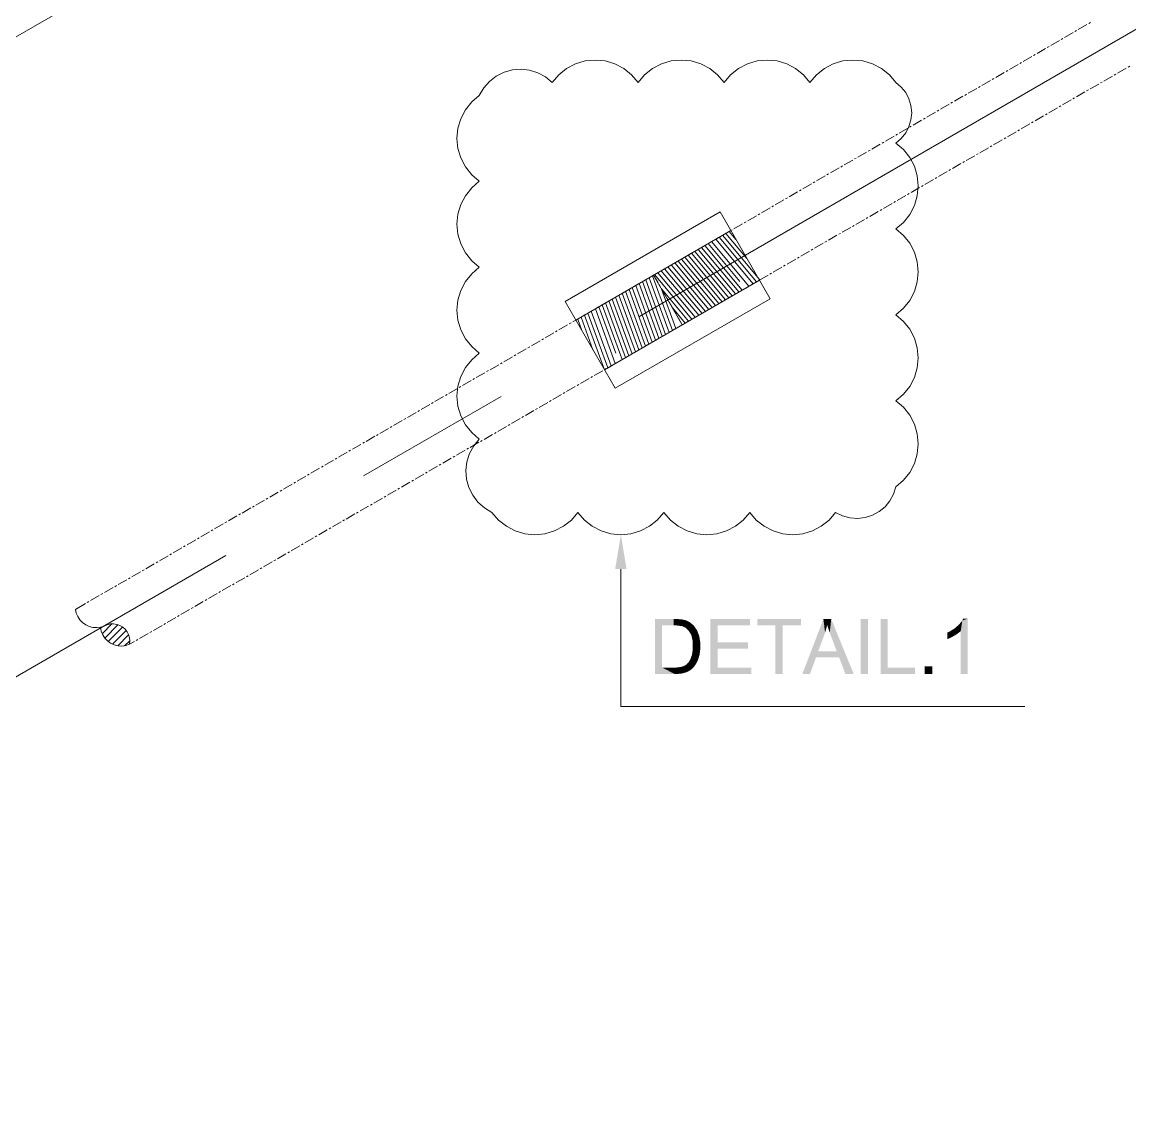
# Model space of a CAD drawing. Header units: millimetres. Extents: x 2 to 579, y 1 to 405.
# Drawn here: x 227.19 to 244.6, y 101.63 to 118.57 of the extents above; entities that cross this region are included whole.
import ezdxf

# ---------------------------------------------------------------- set-up
doc = ezdxf.new("R2010")
doc.units = ezdxf.units.MM
doc.linetypes.add('XKITLINE00', pattern=[0])
doc.layers.add('LinkedObject', color=7, linetype='Continuous', lineweight=0)

# ---------------------------------------------------------------- blocks, each defined once
blk = doc.blocks.new('*A4')
at = {"layer": 'LinkedObject'}
for color, points in [(6, [(236.689, 109.981), (236.509, 109.981), (236.599, 110.521)]), (7, [(237.133, 109.197), (237.247, 109.095), (237.133, 108.333)]), (7, [(237.429, 109.095), (237.133, 109.197), (237.43, 109.197)]), (7, [(237.247, 109.095), (237.133, 109.197), (237.429, 109.095)]), (7, [(237.43, 109.197), (237.48, 109.095), (237.429, 109.095)]), (7, [(237.481, 109.197), (237.48, 109.095), (237.43, 109.197)]), (7, [(237.481, 109.197), (237.554, 109.086), (237.48, 109.095)]), (7, [(237.558, 109.191), (237.554, 109.086), (237.481, 109.197)]), (7, [(237.584, 109.185), (237.554, 109.086), (237.558, 109.191)]), (7, [(237.584, 109.185), (237.577, 109.078), (237.554, 109.086)]), (7, [(237.577, 109.078), (237.584, 109.185), (237.608, 109.065)]), (7, [(237.684, 109.145), (237.584, 109.185), (237.621, 109.176)]), (7, [(237.711, 109.123), (237.584, 109.185), (237.684, 109.145)]), (7, [(237.662, 109.016), (237.584, 109.185), (237.711, 109.123)]), (7, [(237.608, 109.065), (237.584, 109.185), (237.662, 109.016)]), (7, [(238.12, 108.831), (238.006, 108.333), (238.006, 109.197)]), (7, [(238.12, 108.831), (238.006, 109.197), (238.12, 109.095)]), (7, [(238.63, 109.095), (238.006, 109.197), (238.63, 109.197)]), (7, [(238.12, 109.095), (238.006, 109.197), (238.63, 109.095)]), (7, [(238.743, 109.197), (239.028, 109.095), (238.743, 109.095)]), (7, [(239.142, 109.095), (239.028, 109.095), (238.743, 109.197)]), (7, [(239.142, 109.095), (238.743, 109.197), (239.428, 109.197)]), (7, [(239.142, 109.095), (239.428, 109.197), (239.428, 109.095)]), (7, [(239.782, 109.197), (239.794, 108.941), (239.451, 108.333)]), (7, [(239.794, 108.941), (239.782, 109.197), (239.808, 108.982)]), (7, [(239.808, 108.982), (239.782, 109.197), (239.832, 109.065)]), (7, [(239.832, 109.065), (239.782, 109.197), (239.84, 109.106)]), (7, [(239.905, 109.197), (239.84, 109.106), (239.782, 109.197)]), (7, [(239.84, 109.106), (239.905, 109.197), (239.851, 109.071)]), (7, [(239.851, 109.071), (239.905, 109.197), (239.881, 108.981)]), (7, [(239.881, 108.981), (239.905, 109.197), (239.902, 108.927)]), (7, [(239.902, 108.927), (239.905, 109.197), (239.992, 108.688)]), (7, [(239.992, 108.688), (239.905, 109.197), (240.028, 108.595)]), (7, [(240.028, 108.595), (239.905, 109.197), (240.258, 108.333)]), (7, [(240.483, 109.197), (240.369, 108.333), (240.369, 109.197)]), (7, [(240.483, 108.333), (240.369, 108.333), (240.483, 109.197)]), (7, [(240.794, 109.197), (240.68, 108.333), (240.68, 109.197)]), (7, [(240.794, 108.435), (240.68, 108.333), (240.794, 109.197)]), (7, [(241.964, 109.173), (241.94, 109.009), (241.917, 109.115)]), (7, [(241.94, 108.333), (241.964, 109.173), (242.047, 108.333)]), (7, [(241.94, 109.009), (241.964, 109.173), (241.94, 108.333)]), (7, [(242.047, 109.201), (241.964, 109.173), (241.978, 109.201)]), (7, [(242.047, 108.333), (241.964, 109.173), (242.047, 109.201)]), (7, [(237.133, 108.333), (237.247, 109.095), (237.247, 108.435)]), (7, [(237.711, 109.123), (237.685, 108.98), (237.662, 109.016)]), (7, [(237.745, 109.094), (237.685, 108.98), (237.711, 109.123)]), (7, [(237.796, 109.02), (237.685, 108.98), (237.745, 109.094)]), (7, [(237.685, 108.98), (237.796, 109.02), (237.707, 108.944)]), (7, [(237.707, 108.944), (237.796, 109.02), (237.813, 108.975)]), (7, [(237.813, 108.975), (237.729, 108.839), (237.707, 108.944)]), (7, [(237.83, 108.93), (237.729, 108.839), (237.813, 108.975)]), (7, [(239.028, 108.333), (239.142, 109.095), (239.142, 108.333)]), (7, [(239.028, 109.095), (239.142, 109.095), (239.028, 108.333)]), (7, [(241.773, 109.005), (241.809, 108.918), (241.729, 108.984)]), (7, [(241.729, 108.984), (241.809, 108.918), (241.729, 108.881)]), (7, [(241.871, 108.954), (241.773, 109.005), (241.851, 109.055)]), (7, [(241.809, 108.918), (241.773, 109.005), (241.84, 108.936)]), (7, [(241.84, 108.936), (241.773, 109.005), (241.871, 108.954)]), (7, [(241.884, 109.085), (241.94, 109.009), (241.851, 109.055)]), (7, [(241.851, 109.055), (241.94, 109.009), (241.871, 108.954)]), (7, [(241.871, 108.954), (241.94, 109.009), (241.921, 108.991)]), (7, [(241.94, 109.009), (241.884, 109.085), (241.917, 109.115)]), (7, [(237.847, 108.828), (237.729, 108.839), (237.83, 108.93)]), (7, [(237.847, 108.77), (237.729, 108.839), (237.847, 108.828)]), (7, [(237.729, 108.839), (237.847, 108.77), (237.729, 108.772)]), (7, [(238.12, 108.729), (238.006, 108.333), (238.12, 108.831)]), (7, [(238.598, 108.729), (238.12, 108.831), (238.598, 108.831)]), (7, [(238.12, 108.729), (238.12, 108.831), (238.598, 108.729)]), (7, [(239.451, 108.333), (239.794, 108.941), (239.698, 108.688)]), (7, [(241.729, 108.881), (241.809, 108.918), (241.753, 108.89)]), (7, [(237.824, 108.595), (237.706, 108.605), (237.718, 108.639)]), (7, [(237.729, 108.723), (237.847, 108.721), (237.718, 108.639)]), (7, [(237.718, 108.639), (237.847, 108.721), (237.824, 108.595)]), (7, [(237.847, 108.77), (237.729, 108.723), (237.729, 108.772)]), (7, [(237.847, 108.721), (237.729, 108.723), (237.847, 108.77)]), (7, [(237.824, 108.595), (237.847, 108.721), (237.835, 108.633)]), (7, [(238.12, 108.435), (238.006, 108.333), (238.12, 108.729)]), (7, [(239.666, 108.595), (239.451, 108.333), (239.698, 108.688)]), (7, [(239.698, 108.688), (240.028, 108.595), (239.666, 108.595)]), (7, [(239.992, 108.688), (240.028, 108.595), (239.698, 108.688)]), (7, [(237.583, 108.348), (237.474, 108.435), (237.541, 108.443)]), (7, [(237.566, 108.451), (237.583, 108.348), (237.541, 108.443)]), (7, [(237.59, 108.459), (237.583, 108.348), (237.566, 108.451)]), (7, [(237.583, 108.348), (237.59, 108.459), (237.613, 108.355)]), (7, [(237.686, 108.391), (237.59, 108.459), (237.629, 108.481)]), (7, [(237.665, 108.377), (237.59, 108.459), (237.686, 108.391)]), (7, [(237.613, 108.355), (237.59, 108.459), (237.665, 108.377)]), (7, [(237.643, 108.496), (237.708, 108.405), (237.629, 108.481)]), (7, [(237.629, 108.481), (237.708, 108.405), (237.686, 108.391)]), (7, [(237.765, 108.47), (237.643, 108.496), (237.663, 108.516)]), (7, [(237.747, 108.445), (237.643, 108.496), (237.765, 108.47)]), (7, [(237.708, 108.405), (237.643, 108.496), (237.747, 108.445)]), (7, [(237.663, 108.516), (237.824, 108.595), (237.765, 108.47)]), (7, [(237.695, 108.571), (237.824, 108.595), (237.663, 108.516)]), (7, [(237.706, 108.605), (237.824, 108.595), (237.695, 108.571)]), (7, [(237.765, 108.47), (237.824, 108.595), (237.783, 108.494)]), (7, [(237.783, 108.494), (237.824, 108.595), (237.812, 108.557)]), (7, [(239.451, 108.333), (239.666, 108.595), (239.571, 108.333)]), (7, [(240.028, 108.595), (240.258, 108.333), (240.128, 108.333)]), (7, [(241.493, 108.454), (241.372, 108.333), (241.372, 108.454)]), (7, [(241.493, 108.333), (241.372, 108.333), (241.493, 108.454)]), (7, [(237.247, 108.435), (237.444, 108.333), (237.133, 108.333)]), (7, [(237.432, 108.435), (237.444, 108.333), (237.247, 108.435)]), (7, [(237.432, 108.435), (237.484, 108.333), (237.444, 108.333)]), (7, [(237.474, 108.435), (237.484, 108.333), (237.432, 108.435)]), (7, [(237.553, 108.341), (237.474, 108.435), (237.583, 108.348)]), (7, [(237.484, 108.333), (237.474, 108.435), (237.553, 108.341)]), (7, [(238.006, 108.333), (238.12, 108.435), (238.65, 108.333)]), (7, [(238.65, 108.333), (238.12, 108.435), (238.65, 108.435)]), (7, [(240.68, 108.333), (240.794, 108.435), (241.219, 108.333)]), (7, [(241.219, 108.333), (240.794, 108.435), (241.219, 108.435)])]:
    blk.add_hatch(color=color, dxfattribs=at).paths.add_polyline_path(points, flags=17)
at = {"layer": 'LinkedObject', "color": 6, "linetype": 'XKITLINE00', "lineweight": 0}
for p, q in [((206.066, 106.19), (247.459, 130.114)), ((236.883, 113.946), (251.705, 122.512)), ((232.554, 111.444), (234.719, 112.695)), ((215.569, 101.627), (230.39, 110.193)), ((236.599, 109.981), (236.599, 107.824)), ((236.599, 107.824), (242.947, 107.824))]:
    blk.add_line(p, q, dxfattribs=at)
at = {"layer": 'LinkedObject', "color": 9, "linetype": 'XKITLINE00', "lineweight": 0}
for p, q in [((243.787, 118.456), (243.923, 118.535)), ((243.95, 118.55), (243.977, 118.566)), ((243.571, 118.331), (243.706, 118.41)), ((243.733, 118.425), (243.76, 118.441)), ((243.3, 118.175), (243.327, 118.191)), ((243.354, 118.206), (243.49, 118.284)), ((243.517, 118.3), (243.544, 118.316)), ((242.922, 117.956), (243.057, 118.034)), ((243.084, 118.05), (243.111, 118.065)), ((243.138, 118.081), (243.273, 118.159)), ((242.705, 117.831), (242.84, 117.909)), ((242.867, 117.925), (242.895, 117.94)), ((244.405, 117.774), (244.541, 117.852)), ((244.568, 117.868), (244.595, 117.883)), ((242.435, 117.675), (242.462, 117.69)), ((242.489, 117.706), (242.624, 117.784)), ((242.651, 117.8), (242.678, 117.815)), ((244.189, 117.649), (244.324, 117.727)), ((244.351, 117.743), (244.378, 117.758)), ((242.056, 117.456), (242.191, 117.534)), ((242.218, 117.549), (242.245, 117.565)), ((242.272, 117.581), (242.408, 117.659)), ((243.918, 117.493), (243.945, 117.508)), ((243.972, 117.524), (244.108, 117.602)), ((244.135, 117.618), (244.162, 117.633)), ((241.785, 117.299), (241.812, 117.315)), ((241.839, 117.331), (241.975, 117.409)), ((242.002, 117.424), (242.029, 117.44)), ((243.539, 117.274), (243.675, 117.352)), ((243.702, 117.367), (243.729, 117.383)), ((243.756, 117.399), (243.891, 117.477)), ((241.406, 117.08), (241.542, 117.159)), ((241.569, 117.174), (241.596, 117.19)), ((241.623, 117.205), (241.758, 117.284)), ((243.323, 117.149), (243.458, 117.227)), ((243.485, 117.242), (243.512, 117.258)), ((241.19, 116.955), (241.325, 117.033)), ((241.352, 117.049), (241.379, 117.065)), ((242.89, 116.898), (243.025, 116.976)), ((243.052, 116.992), (243.079, 117.008)), ((243.107, 117.023), (243.242, 117.102)), ((243.269, 117.117), (243.296, 117.133)), ((240.919, 116.799), (240.947, 116.814)), ((240.974, 116.83), (241.109, 116.908)), ((241.136, 116.924), (241.163, 116.94)), ((242.674, 116.773), (242.809, 116.851)), ((242.836, 116.867), (242.863, 116.883)), ((240.541, 116.58), (240.676, 116.658)), ((240.703, 116.674), (240.73, 116.689)), ((240.757, 116.705), (240.892, 116.783)), ((242.403, 116.617), (242.43, 116.632)), ((242.457, 116.648), (242.592, 116.726)), ((242.62, 116.742), (242.647, 116.758)), ((240.324, 116.455), (240.459, 116.533)), ((240.487, 116.549), (240.514, 116.564)), ((242.024, 116.398), (242.16, 116.476)), ((242.187, 116.492), (242.214, 116.507)), ((242.241, 116.523), (242.376, 116.601)), ((239.891, 116.205), (240.027, 116.283)), ((240.054, 116.298), (240.081, 116.314)), ((240.108, 116.33), (240.243, 116.408)), ((240.27, 116.424), (240.297, 116.439)), ((241.808, 116.273), (241.943, 116.351)), ((241.97, 116.367), (241.997, 116.382)), ((239.675, 116.08), (239.81, 116.158)), ((239.837, 116.173), (239.864, 116.189)), ((241.375, 116.023), (241.51, 116.101)), ((241.537, 116.116), (241.564, 116.132)), ((241.591, 116.148), (241.727, 116.226)), ((241.754, 116.242), (241.781, 116.257)), ((239.404, 115.923), (239.431, 115.939)), ((239.458, 115.954), (239.594, 116.033)), ((239.621, 116.048), (239.648, 116.064)), ((241.159, 115.898), (241.294, 115.976)), ((241.321, 115.991), (241.348, 116.007)), ((239.026, 115.704), (239.161, 115.782)), ((239.188, 115.798), (239.215, 115.814)), ((239.242, 115.829), (239.377, 115.908)), ((240.888, 115.741), (240.915, 115.757)), ((240.942, 115.772), (241.077, 115.851)), ((241.104, 115.866), (241.131, 115.882)), ((238.809, 115.579), (238.944, 115.657)), ((238.971, 115.673), (238.998, 115.689)), ((240.509, 115.522), (240.644, 115.6)), ((240.671, 115.616), (240.699, 115.632)), ((240.726, 115.647), (240.861, 115.725)), ((238.376, 115.329), (238.511, 115.407)), ((238.539, 115.423), (238.566, 115.438)), ((238.593, 115.454), (238.728, 115.532)), ((238.755, 115.548), (238.782, 115.563)), ((240.293, 115.397), (240.428, 115.475)), ((240.455, 115.491), (240.482, 115.507)), ((238.16, 115.204), (238.295, 115.282)), ((238.322, 115.298), (238.349, 115.313)), ((239.86, 115.147), (239.995, 115.225)), ((240.022, 115.241), (240.049, 115.256)), ((240.076, 115.272), (240.212, 115.35)), ((240.239, 115.366), (240.266, 115.381)), ((237.889, 115.047), (237.916, 115.063)), ((237.943, 115.079), (238.079, 115.157)), ((238.106, 115.173), (238.133, 115.188)), ((239.643, 115.022), (239.779, 115.1)), ((239.806, 115.116), (239.833, 115.131)), ((237.51, 114.829), (237.646, 114.907)), ((237.673, 114.922), (237.7, 114.938)), ((237.727, 114.954), (237.862, 115.032)), ((239.373, 114.865), (239.4, 114.881)), ((239.427, 114.897), (239.562, 114.975)), ((239.589, 114.991), (239.616, 115.006)), ((237.353, 114.738), (237.429, 114.782)), ((237.456, 114.797), (237.483, 114.813)), ((238.994, 114.647), (239.129, 114.725)), ((239.156, 114.74), (239.183, 114.756)), ((239.21, 114.772), (239.346, 114.85)), ((237.185, 114.477), (237.114, 114.6)), ((238.778, 114.521), (238.913, 114.6)), ((238.94, 114.615), (238.967, 114.631)), ((236.709, 114.365), (236.866, 114.456)), ((237.217, 114.422), (237.201, 114.449)), ((237.311, 114.26), (237.232, 114.395)), ((238.507, 114.365), (238.534, 114.381)), ((238.561, 114.396), (238.696, 114.475)), ((238.723, 114.49), (238.751, 114.506)), ((236.276, 114.115), (236.411, 114.193)), ((236.438, 114.209), (236.465, 114.224)), ((236.492, 114.24), (236.628, 114.318)), ((236.655, 114.334), (236.682, 114.35)), ((237.342, 114.206), (237.326, 114.233)), ((238.128, 114.146), (238.264, 114.224)), ((238.291, 114.24), (238.318, 114.256)), ((238.345, 114.271), (238.48, 114.349)), ((236.059, 113.99), (236.195, 114.068)), ((236.222, 114.084), (236.249, 114.099)), ((237.436, 114.044), (237.357, 114.179)), ((237.467, 113.99), (237.451, 114.017)), ((237.912, 114.021), (238.047, 114.099)), ((238.074, 114.115), (238.101, 114.13)), ((235.789, 113.834), (235.816, 113.849)), ((235.843, 113.865), (235.978, 113.943)), ((236.005, 113.959), (236.032, 113.974)), ((237.479, 113.771), (237.614, 113.849)), ((237.554, 113.839), (237.483, 113.962)), ((237.641, 113.865), (237.668, 113.88)), ((237.695, 113.896), (237.831, 113.974)), ((237.858, 113.99), (237.885, 114.005)), ((235.41, 113.615), (235.545, 113.693)), ((235.572, 113.708), (235.599, 113.724)), ((235.626, 113.74), (235.762, 113.818)), ((237.262, 113.646), (237.398, 113.724)), ((237.425, 113.74), (237.452, 113.755)), ((235.194, 113.49), (235.329, 113.568)), ((235.356, 113.583), (235.383, 113.599)), ((236.992, 113.489), (237.019, 113.505)), ((237.046, 113.521), (237.181, 113.599)), ((237.208, 113.614), (237.235, 113.63)), ((234.761, 113.239), (234.896, 113.318)), ((234.923, 113.333), (234.95, 113.349)), ((234.977, 113.364), (235.112, 113.443)), ((235.139, 113.458), (235.167, 113.474)), ((236.613, 113.27), (236.748, 113.349)), ((236.775, 113.364), (236.802, 113.38)), ((236.83, 113.396), (236.965, 113.474)), ((234.544, 113.114), (234.68, 113.192)), ((234.707, 113.208), (234.734, 113.224)), ((236.397, 113.145), (236.532, 113.224)), ((236.559, 113.239), (236.586, 113.255)), ((234.274, 112.958), (234.301, 112.973)), ((234.328, 112.989), (234.463, 113.067)), ((234.49, 113.083), (234.517, 113.099)), ((235.964, 112.895), (236.099, 112.973)), ((236.126, 112.989), (236.153, 113.005)), ((236.18, 113.02), (236.315, 113.098)), ((236.343, 113.114), (236.37, 113.13)), ((233.895, 112.739), (234.03, 112.817)), ((234.057, 112.833), (234.084, 112.848)), ((234.111, 112.864), (234.247, 112.942)), ((235.747, 112.77), (235.883, 112.848)), ((235.91, 112.864), (235.937, 112.879)), ((233.678, 112.614), (233.814, 112.692)), ((233.841, 112.708), (233.868, 112.723)), ((235.477, 112.614), (235.504, 112.629)), ((235.531, 112.645), (235.666, 112.723)), ((235.693, 112.739), (235.72, 112.754)), ((233.246, 112.364), (233.381, 112.442)), ((233.408, 112.457), (233.435, 112.473)), ((233.462, 112.489), (233.597, 112.567)), ((233.624, 112.583), (233.651, 112.598)), ((235.098, 112.395), (235.233, 112.473)), ((235.26, 112.489), (235.287, 112.504)), ((235.314, 112.52), (235.45, 112.598)), ((233.029, 112.239), (233.164, 112.317)), ((233.191, 112.332), (233.219, 112.348)), ((234.881, 112.27), (235.017, 112.348)), ((235.044, 112.363), (235.071, 112.379)), ((232.759, 112.082), (232.786, 112.098)), ((232.813, 112.113), (232.948, 112.192)), ((232.975, 112.207), (233.002, 112.223)), ((234.449, 112.019), (234.584, 112.098)), ((234.611, 112.113), (234.638, 112.129)), ((234.665, 112.145), (234.8, 112.223)), ((234.827, 112.238), (234.854, 112.254)), ((232.38, 111.863), (232.515, 111.941)), ((232.542, 111.957), (232.569, 111.973)), ((232.596, 111.988), (232.731, 112.067)), ((234.232, 111.894), (234.367, 111.973)), ((234.394, 111.988), (234.422, 112.004)), ((232.163, 111.738), (232.299, 111.816)), ((232.326, 111.832), (232.353, 111.848)), ((233.962, 111.738), (233.989, 111.754)), ((234.016, 111.769), (234.151, 111.847)), ((234.178, 111.863), (234.205, 111.879)), ((231.893, 111.582), (231.92, 111.597)), ((231.947, 111.613), (232.082, 111.691)), ((232.109, 111.707), (232.136, 111.722)), ((233.583, 111.519), (233.718, 111.597)), ((233.745, 111.613), (233.772, 111.628)), ((233.799, 111.644), (233.935, 111.722)), ((231.514, 111.363), (231.649, 111.441)), ((231.676, 111.457), (231.703, 111.472)), ((231.73, 111.488), (231.866, 111.566)), ((233.366, 111.394), (233.502, 111.472)), ((233.529, 111.488), (233.556, 111.503)), ((231.243, 111.206), (231.27, 111.222)), ((231.298, 111.238), (231.433, 111.316)), ((231.46, 111.332), (231.487, 111.347)), ((232.933, 111.144), (233.069, 111.222)), ((233.096, 111.238), (233.123, 111.253)), ((233.15, 111.269), (233.285, 111.347)), ((233.312, 111.363), (233.339, 111.378)), ((230.865, 110.988), (231, 111.066)), ((231.027, 111.081), (231.054, 111.097)), ((231.081, 111.113), (231.216, 111.191)), ((232.717, 111.019), (232.852, 111.097)), ((232.879, 111.112), (232.906, 111.128)), ((230.648, 110.862), (230.783, 110.941)), ((230.811, 110.956), (230.838, 110.972)), ((232.446, 110.862), (232.473, 110.878)), ((232.501, 110.894), (232.636, 110.972)), ((232.663, 110.987), (232.69, 111.003)), ((230.378, 110.706), (230.405, 110.722)), ((230.432, 110.737), (230.567, 110.816)), ((230.594, 110.831), (230.621, 110.847)), ((232.068, 110.643), (232.203, 110.722)), ((232.23, 110.737), (232.257, 110.753)), ((232.284, 110.768), (232.419, 110.847)), ((229.999, 110.487), (230.134, 110.565)), ((230.161, 110.581), (230.188, 110.597)), ((230.215, 110.612), (230.351, 110.69)), ((231.851, 110.518), (231.986, 110.596)), ((232.014, 110.612), (232.041, 110.628)), ((229.782, 110.362), (229.918, 110.44)), ((229.945, 110.456), (229.972, 110.472)), ((231.581, 110.362), (231.608, 110.378)), ((231.635, 110.393), (231.77, 110.471)), ((231.797, 110.487), (231.824, 110.503)), ((229.349, 110.112), (229.485, 110.19)), ((229.512, 110.206), (229.539, 110.221)), ((229.566, 110.237), (229.701, 110.315)), ((229.728, 110.331), (229.755, 110.346)), ((231.202, 110.143), (231.337, 110.221)), ((231.364, 110.237), (231.391, 110.252)), ((231.418, 110.268), (231.554, 110.346)), ((229.133, 109.987), (229.268, 110.065)), ((229.295, 110.081), (229.322, 110.096)), ((230.985, 110.018), (231.121, 110.096)), ((231.148, 110.112), (231.175, 110.127)), ((228.862, 109.83), (228.89, 109.846)), ((228.917, 109.862), (229.052, 109.94)), ((229.079, 109.955), (229.106, 109.971)), ((230.553, 109.768), (230.688, 109.846)), ((230.715, 109.861), (230.742, 109.877)), ((230.769, 109.893), (230.904, 109.971)), ((230.931, 109.987), (230.958, 110.002)), ((228.484, 109.611), (228.619, 109.69)), ((228.646, 109.705), (228.673, 109.721)), ((228.7, 109.737), (228.835, 109.815)), ((230.336, 109.643), (230.471, 109.721)), ((230.498, 109.736), (230.525, 109.752)), ((228.267, 109.486), (228.403, 109.565)), ((228.43, 109.58), (228.457, 109.596)), ((230.066, 109.486), (230.093, 109.502)), ((230.12, 109.517), (230.255, 109.596)), ((230.282, 109.611), (230.309, 109.627)), ((228.029, 109.348), (228.186, 109.439)), ((228.213, 109.455), (228.24, 109.471)), ((229.687, 109.267), (229.822, 109.345)), ((229.849, 109.361), (229.876, 109.377)), ((229.903, 109.392), (230.038, 109.471)), ((229.47, 109.142), (229.606, 109.22)), ((229.633, 109.236), (229.66, 109.252)), ((229.037, 108.892), (229.173, 108.97)), ((229.2, 108.986), (229.227, 109.001)), ((229.254, 109.017), (229.389, 109.095)), ((229.416, 109.111), (229.443, 109.127)), ((228.878, 108.8), (228.956, 108.845)), ((228.983, 108.861), (229.01, 108.876))]:
    blk.add_line(p, q, dxfattribs=at)
at = {"layer": 'LinkedObject', "color": 2, "linetype": 'XKITLINE00', "lineweight": 0}
for p, q in [((235.747, 117.846), (235.623, 117.748)), ((235.887, 117.919), (235.747, 117.846)), ((236.039, 117.964), (235.887, 117.919)), ((236.196, 117.979), (236.039, 117.964)), ((236.353, 117.964), (236.196, 117.979)), ((236.505, 117.919), (236.353, 117.964)), ((236.645, 117.846), (236.505, 117.919)), ((236.768, 117.748), (236.645, 117.846)), ((237.097, 117.846), (236.973, 117.748)), ((237.237, 117.919), (237.097, 117.846)), ((237.389, 117.964), (237.237, 117.919)), ((237.546, 117.979), (237.389, 117.964)), ((237.703, 117.964), (237.546, 117.979)), ((237.855, 117.919), (237.703, 117.964)), ((237.995, 117.846), (237.855, 117.919)), ((238.118, 117.748), (237.995, 117.846)), ((238.447, 117.846), (238.323, 117.748)), ((238.587, 117.919), (238.447, 117.846)), ((238.739, 117.964), (238.587, 117.919)), ((238.896, 117.979), (238.739, 117.964)), ((239.053, 117.964), (238.896, 117.979)), ((239.205, 117.919), (239.053, 117.964)), ((239.345, 117.846), (239.205, 117.919)), ((239.468, 117.748), (239.345, 117.846)), ((239.797, 117.846), (239.673, 117.748)), ((239.937, 117.919), (239.797, 117.846)), ((240.089, 117.964), (239.937, 117.919)), ((240.246, 117.979), (240.089, 117.964)), ((240.403, 117.964), (240.246, 117.979)), ((240.555, 117.919), (240.403, 117.964)), ((240.695, 117.846), (240.555, 117.919)), ((240.818, 117.748), (240.695, 117.846)), ((234.642, 117.726), (234.534, 117.643)), ((234.764, 117.787), (234.642, 117.726)), ((234.895, 117.824), (234.764, 117.787)), ((235.031, 117.835), (234.895, 117.824)), ((235.166, 117.82), (235.031, 117.835)), ((235.296, 117.779), (235.166, 117.82)), ((235.416, 117.714), (235.296, 117.779)), ((235.521, 117.628), (235.416, 117.714)), ((235.623, 117.748), (235.521, 117.628)), ((236.871, 117.628), (236.768, 117.748)), ((236.973, 117.748), (236.871, 117.628)), ((238.221, 117.628), (238.118, 117.748)), ((238.323, 117.748), (238.221, 117.628)), ((239.571, 117.628), (239.468, 117.748)), ((239.673, 117.748), (239.571, 117.628)), ((240.921, 117.628), (240.818, 117.748)), ((234.444, 117.541), (234.375, 117.423)), ((234.534, 117.643), (234.444, 117.541)), ((235.521, 117.628), (235.521, 117.628)), ((236.871, 117.628), (236.871, 117.628)), ((238.221, 117.628), (238.221, 117.628)), ((239.571, 117.628), (239.571, 117.628)), ((241.006, 117.555), (240.921, 117.628)), ((241.075, 117.468), (241.006, 117.555)), ((234.255, 117.321), (234.157, 117.197)), ((234.375, 117.423), (234.255, 117.321)), ((234.375, 117.423), (234.375, 117.423)), ((241.126, 117.369), (241.075, 117.468)), ((241.158, 117.262), (241.126, 117.369)), ((234.157, 117.197), (234.084, 117.057)), ((241.169, 117.151), (241.158, 117.262)), ((241.158, 117.041), (241.169, 117.151)), ((234.084, 117.057), (234.039, 116.906)), ((241.126, 116.934), (241.158, 117.041)), ((234.039, 116.906), (234.024, 116.748)), ((241.006, 116.748), (241.075, 116.835)), ((241.075, 116.835), (241.126, 116.934)), ((234.024, 116.748), (234.039, 116.591)), ((240.921, 116.675), (241.006, 116.748)), ((241.041, 116.573), (240.921, 116.675)), ((240.921, 116.675), (240.921, 116.675)), ((234.039, 116.591), (234.084, 116.44)), ((241.139, 116.449), (241.041, 116.573)), ((241.212, 116.309), (241.139, 116.449)), ((234.084, 116.44), (234.157, 116.3)), ((234.157, 116.3), (234.255, 116.176)), ((241.257, 116.157), (241.212, 116.309)), ((234.255, 116.176), (234.375, 116.073)), ((241.272, 116), (241.257, 116.157)), ((234.255, 115.971), (234.157, 115.847)), ((234.375, 116.073), (234.255, 115.971)), ((234.375, 116.073), (234.375, 116.073)), ((241.257, 115.843), (241.272, 116)), ((234.157, 115.847), (234.084, 115.707)), ((241.212, 115.691), (241.257, 115.843)), ((234.084, 115.707), (234.039, 115.556)), ((241.139, 115.551), (241.212, 115.691)), ((234.039, 115.556), (234.024, 115.398)), ((240.921, 115.325), (241.041, 115.428)), ((241.041, 115.428), (241.139, 115.551)), ((234.024, 115.398), (234.039, 115.241)), ((234.039, 115.241), (234.084, 115.09)), ((241.041, 115.223), (240.921, 115.325)), ((240.921, 115.325), (240.921, 115.325)), ((234.084, 115.09), (234.157, 114.95)), ((241.139, 115.099), (241.041, 115.223)), ((241.212, 114.959), (241.139, 115.099)), ((234.157, 114.95), (234.255, 114.826)), ((241.257, 114.807), (241.212, 114.959)), ((234.255, 114.826), (234.375, 114.723)), ((234.375, 114.723), (234.255, 114.621)), ((234.375, 114.723), (234.375, 114.723)), ((241.272, 114.65), (241.257, 114.807)), ((234.255, 114.621), (234.157, 114.497)), ((241.257, 114.493), (241.272, 114.65)), ((234.084, 114.357), (234.039, 114.206)), ((234.157, 114.497), (234.084, 114.357)), ((241.212, 114.341), (241.257, 114.493)), ((234.039, 114.206), (234.024, 114.048)), ((241.041, 114.078), (241.139, 114.201)), ((241.139, 114.201), (241.212, 114.341)), ((234.024, 114.048), (234.039, 113.891)), ((240.921, 113.975), (241.041, 114.078)), ((234.039, 113.891), (234.084, 113.74)), ((241.041, 113.873), (240.921, 113.975)), ((240.921, 113.975), (240.921, 113.975)), ((241.139, 113.749), (241.041, 113.873)), ((234.084, 113.74), (234.157, 113.6)), ((241.212, 113.609), (241.139, 113.749)), ((234.157, 113.6), (234.255, 113.476)), ((241.257, 113.457), (241.212, 113.609)), ((234.255, 113.476), (234.375, 113.373)), ((234.375, 113.373), (234.255, 113.271)), ((234.375, 113.373), (234.375, 113.373)), ((241.272, 113.3), (241.257, 113.457)), ((234.157, 113.147), (234.084, 113.007)), ((234.255, 113.271), (234.157, 113.147)), ((241.212, 112.991), (241.257, 113.143)), ((241.257, 113.143), (241.272, 113.3)), ((234.084, 113.007), (234.039, 112.856)), ((241.139, 112.851), (241.212, 112.991)), ((234.039, 112.856), (234.024, 112.698)), ((241.041, 112.728), (241.139, 112.851)), ((234.024, 112.698), (234.039, 112.541)), ((240.921, 112.625), (241.041, 112.728)), ((241.041, 112.523), (240.921, 112.625)), ((240.921, 112.625), (240.921, 112.625)), ((234.039, 112.541), (234.084, 112.39)), ((241.139, 112.399), (241.041, 112.523)), ((234.084, 112.39), (234.157, 112.25)), ((241.212, 112.259), (241.139, 112.399)), ((234.157, 112.25), (234.255, 112.126)), ((234.255, 112.126), (234.375, 112.023)), ((241.257, 112.107), (241.212, 112.259)), ((241.272, 111.95), (241.257, 112.107)), ((234.288, 111.918), (234.222, 111.798)), ((234.375, 112.023), (234.288, 111.918)), ((234.375, 112.023), (234.375, 112.023)), ((241.257, 111.793), (241.272, 111.95)), ((234.222, 111.798), (234.181, 111.668)), ((241.212, 111.641), (241.257, 111.793)), ((234.181, 111.668), (234.165, 111.532)), ((241.139, 111.501), (241.212, 111.641)), ((234.165, 111.532), (234.175, 111.396)), ((234.175, 111.396), (234.211, 111.264)), ((241.041, 111.378), (241.139, 111.501)), ((234.211, 111.264), (234.272, 111.142)), ((240.885, 111.16), (240.921, 111.275)), ((240.921, 111.275), (241.041, 111.378)), ((240.921, 111.275), (240.921, 111.275)), ((234.272, 111.142), (234.354, 111.033)), ((240.751, 110.961), (240.827, 111.054)), ((240.827, 111.054), (240.885, 111.16)), ((234.354, 111.033), (234.456, 110.942)), ((234.456, 110.942), (234.574, 110.872)), ((240.552, 110.827), (240.658, 110.885)), ((240.658, 110.885), (240.751, 110.961)), ((234.574, 110.872), (234.574, 110.872)), ((234.574, 110.872), (234.677, 110.752)), ((234.677, 110.752), (234.8, 110.654)), ((235.698, 110.654), (235.821, 110.752)), ((235.821, 110.752), (235.924, 110.872)), ((235.924, 110.872), (235.924, 110.872)), ((235.924, 110.872), (236.027, 110.752)), ((236.027, 110.752), (236.15, 110.654)), ((237.048, 110.654), (237.171, 110.752)), ((237.171, 110.752), (237.274, 110.872)), ((237.274, 110.872), (237.274, 110.872)), ((237.274, 110.872), (237.377, 110.752)), ((237.377, 110.752), (237.5, 110.654)), ((238.398, 110.654), (238.521, 110.752)), ((238.521, 110.752), (238.624, 110.872)), ((238.624, 110.872), (238.624, 110.872)), ((238.624, 110.872), (238.727, 110.752)), ((238.727, 110.752), (238.85, 110.654)), ((239.748, 110.654), (239.871, 110.752)), ((239.871, 110.752), (239.974, 110.872)), ((239.974, 110.872), (239.974, 110.872)), ((239.974, 110.872), (240.082, 110.818)), ((240.082, 110.818), (240.198, 110.786)), ((240.198, 110.786), (240.318, 110.777)), ((240.318, 110.777), (240.438, 110.791)), ((240.438, 110.791), (240.552, 110.827)), ((234.8, 110.654), (234.94, 110.581)), ((234.94, 110.581), (235.092, 110.536)), ((235.092, 110.536), (235.249, 110.521)), ((235.249, 110.521), (235.406, 110.536)), ((235.406, 110.536), (235.558, 110.581)), ((235.558, 110.581), (235.698, 110.654)), ((236.15, 110.654), (236.29, 110.581)), ((236.29, 110.581), (236.442, 110.536)), ((236.442, 110.536), (236.599, 110.521)), ((236.599, 110.521), (236.756, 110.536)), ((236.756, 110.536), (236.908, 110.581)), ((236.908, 110.581), (237.048, 110.654)), ((237.5, 110.654), (237.64, 110.581)), ((237.64, 110.581), (237.792, 110.536)), ((237.792, 110.536), (237.949, 110.521)), ((237.949, 110.521), (238.106, 110.536)), ((238.106, 110.536), (238.258, 110.581)), ((238.258, 110.581), (238.398, 110.654)), ((238.85, 110.654), (238.99, 110.581)), ((238.99, 110.581), (239.142, 110.536)), ((239.142, 110.536), (239.299, 110.521)), ((239.299, 110.521), (239.456, 110.536)), ((239.456, 110.536), (239.608, 110.581)), ((239.608, 110.581), (239.748, 110.654))]:
    blk.add_line(p, q, dxfattribs=at)
at = {"layer": 'LinkedObject', "color": 4, "linetype": 'XKITLINE00', "lineweight": 0}
for p, q in [((235.723, 114.185), (238.158, 115.593)), ((238.947, 114.229), (238.158, 115.593)), ((238.327, 115.301), (235.892, 113.893)), ((237.11, 114.597), (237.56, 113.818)), ((238.778, 114.522), (236.342, 113.114)), ((236.511, 112.822), (235.723, 114.185)), ((236.511, 112.822), (238.947, 114.229))]:
    blk.add_line(p, q, dxfattribs=at)
at = {"layer": 'LinkedObject', "color": 1, "linetype": 'XKITLINE00', "lineweight": 0}
for p, q in [((238.197, 115.226), (238.785, 114.526)), ((238.25, 115.256), (238.581, 114.862)), ((238.303, 115.286), (238.408, 115.161)), ((237.919, 115.065), (238.507, 114.365)), ((237.919, 115.065), (238.507, 114.365)), ((237.972, 115.095), (238.471, 114.501)), ((238.025, 115.126), (238.612, 114.426)), ((238.092, 115.165), (238.68, 114.465)), ((238.145, 115.195), (238.732, 114.495)), ((237.603, 114.882), (238.191, 114.182)), ((237.656, 114.912), (238.243, 114.213)), ((237.708, 114.943), (238.296, 114.243)), ((237.761, 114.973), (238.349, 114.274)), ((237.814, 115.004), (238.401, 114.304)), ((237.866, 115.034), (238.454, 114.335)), ((237.339, 114.73), (237.927, 114.03)), ((237.392, 114.76), (237.98, 114.06)), ((237.445, 114.791), (238.032, 114.091)), ((237.497, 114.821), (238.085, 114.121)), ((237.55, 114.851), (238.138, 114.152)), ((237.043, 114.558), (237.356, 113.7)), ((237.096, 114.589), (237.409, 113.73)), ((237.128, 114.608), (237.716, 113.908)), ((237.181, 114.638), (237.769, 113.938)), ((237.234, 114.669), (237.822, 113.969)), ((237.286, 114.699), (237.874, 113.999)), ((236.727, 114.376), (237.04, 113.517)), ((236.779, 114.406), (237.092, 113.547)), ((236.832, 114.436), (237.145, 113.578)), ((236.885, 114.467), (237.198, 113.608)), ((236.937, 114.497), (237.25, 113.639)), ((236.99, 114.528), (237.303, 113.669)), ((237.236, 114.378), (237.461, 113.761)), ((237.241, 114.38), (237.663, 113.877)), ((236.41, 114.193), (236.723, 113.334)), ((236.463, 114.223), (236.776, 113.365)), ((236.516, 114.254), (236.829, 113.395)), ((236.568, 114.284), (236.881, 113.425)), ((236.621, 114.315), (236.934, 113.456)), ((236.674, 114.345), (236.987, 113.486)), ((236.132, 114.032), (236.445, 113.173)), ((236.199, 114.071), (236.512, 113.212)), ((236.252, 114.101), (236.518, 113.373)), ((236.305, 114.132), (236.618, 113.273)), ((236.305, 114.132), (236.618, 113.273)), ((236.358, 114.162), (236.67, 113.304)), ((237.414, 114.081), (237.611, 113.847)), ((235.921, 113.91), (235.988, 113.727)), ((235.974, 113.941), (236.161, 113.428)), ((236.027, 113.971), (236.34, 113.112)), ((236.079, 114.001), (236.392, 113.143)), ((228.608, 109.125), (228.448, 108.966)), ((228.701, 109.11), (228.489, 108.898)), ((228.771, 109.072), (228.543, 108.844)), ((228.826, 109.018), (228.61, 108.803)), ((228.864, 108.948), (228.693, 108.777)), ((228.881, 108.856), (228.801, 108.776))]:
    blk.add_line(p, q, dxfattribs=at)
at = {"layer": 'LinkedObject', "color": 3, "linetype": 'XKITLINE00', "lineweight": 0}
for p, q in [((228.029, 109.348), (228.042, 109.29)), ((228.042, 109.29), (228.066, 109.234)), ((228.066, 109.234), (228.1, 109.184)), ((228.1, 109.184), (228.142, 109.141)), ((228.142, 109.141), (228.191, 109.107)), ((228.191, 109.107), (228.246, 109.081)), ((228.246, 109.081), (228.304, 109.066)), ((228.304, 109.066), (228.364, 109.062)), ((228.364, 109.062), (228.424, 109.069)), ((228.424, 109.069), (228.482, 109.087)), ((228.424, 109.069), (228.434, 109.008)), ((228.434, 109.008), (228.457, 108.95)), ((228.529, 109.107), (228.482, 109.087)), ((228.578, 109.119), (228.529, 109.107)), ((228.629, 109.121), (228.578, 109.119)), ((228.68, 109.113), (228.629, 109.121)), ((228.728, 109.096), (228.68, 109.113)), ((228.772, 109.07), (228.728, 109.096)), ((228.81, 109.037), (228.772, 109.07)), ((228.842, 108.997), (228.81, 109.037)), ((228.865, 108.952), (228.842, 108.997)), ((228.457, 108.95), (228.489, 108.898)), ((228.489, 108.898), (228.532, 108.852)), ((228.532, 108.852), (228.582, 108.816)), ((228.582, 108.816), (228.638, 108.79)), ((228.638, 108.79), (228.698, 108.775)), ((228.822, 108.781), (228.88, 108.801)), ((228.88, 108.903), (228.865, 108.952)), ((228.885, 108.852), (228.88, 108.903)), ((228.88, 108.801), (228.885, 108.852)), ((228.698, 108.775), (228.76, 108.772)), ((228.76, 108.772), (228.822, 108.781))]:
    blk.add_line(p, q, dxfattribs=at)

msp = doc.modelspace()

# ---------------------------------------------------------------- block references
at = {"lineweight": 0}
msp.add_blockref('*A4', (0, 0), dxfattribs=at)

doc.saveas('drawing.dxf')
